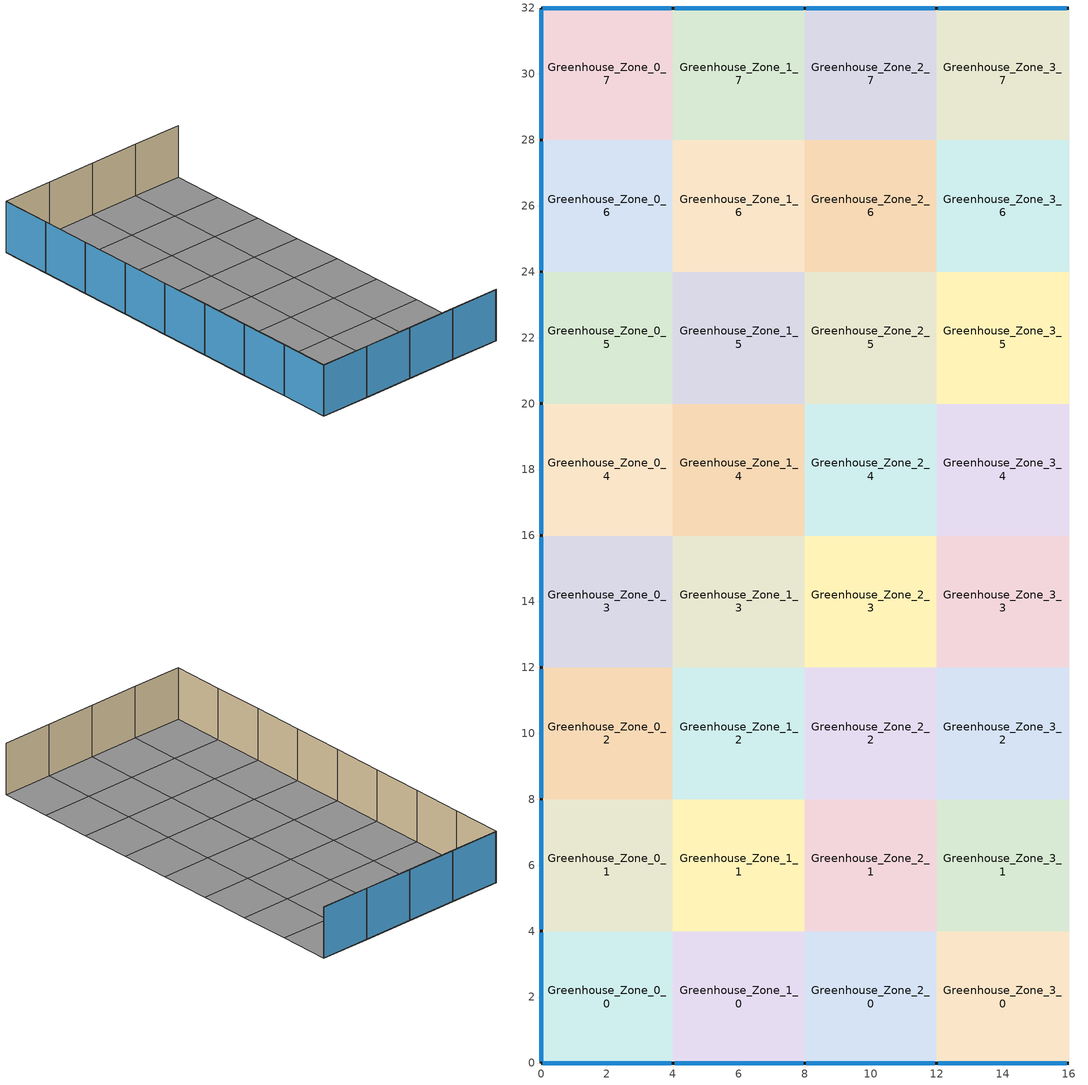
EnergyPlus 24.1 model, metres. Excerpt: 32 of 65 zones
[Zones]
Greenhouse_Zone_0_0
 floor ground (Floor Construction): 0,0 0,4 4,4 4,0 z0
 wall outside (Wall Construction): 0,4 0,0 4,0 z0:4
 window (Window Construction Main): 0,3.95 0,0.05 / 0.05,0 3.95,0 z0.05:3.95
Greenhouse_Zone_0_1
 floor ground (Floor Construction): 0,4 0,8 4,8 4,4 z0
 wall outside (Wall Construction): 0,8 0,4 z0:4
 window (Window Construction Main): 0,7.95 0,4.05 z0.05:3.95
Greenhouse_Zone_0_2
 floor ground (Floor Construction): 0,8 0,12 4,12 4,8 z0
 wall outside (Wall Construction): 0,12 0,8 z0:4
 window (Window Construction Main): 0,11.95 0,8.05 z0.05:3.95
Greenhouse_Zone_0_3
 floor ground (Floor Construction): 0,12 0,16 4,16 4,12 z0
 wall outside (Wall Construction): 0,16 0,12 z0:4
 window (Window Construction Main): 0,15.95 0,12.05 z0.05:3.95
Greenhouse_Zone_0_4
 floor ground (Floor Construction): 0,16 0,20 4,20 4,16 z0
 wall outside (Wall Construction): 0,20 0,16 z0:4
 window (Window Construction Main): 0,19.95 0,16.05 z0.05:3.95
Greenhouse_Zone_0_5
 floor ground (Floor Construction): 0,20 0,24 4,24 4,20 z0
 wall outside (Wall Construction): 0,24 0,20 z0:4
 window (Window Construction Main): 0,23.95 0,20.05 z0.05:3.95
Greenhouse_Zone_0_6
 floor ground (Floor Construction): 0,24 0,28 4,28 4,24 z0
 wall outside (Wall Construction): 0,28 0,24 z0:4
 window (Window Construction Main): 0,27.95 0,24.05 z0.05:3.95
Greenhouse_Zone_0_7
 floor ground (Floor Construction): 0,28 0,32 4,32 4,28 z0
 wall outside (Wall Construction): 4,32 0,32 0,28 z0:4
 window (Window Construction Main): 0,31.95 0,28.05 / 3.95,32 0.05,32 z0.05:3.95
Greenhouse_Zone_1_0
 floor ground (Floor Construction): 4,0 4,4 8,4 8,0 z0
 wall outside (Wall Construction): 4,0 8,0 z0:4
 window (Window Construction Main): 4.05,0 7.95,0 z0.05:3.95
Greenhouse_Zone_1_1
 floor ground (Floor Construction): 4,4 4,8 8,8 8,4 z0
Greenhouse_Zone_1_2
 floor ground (Floor Construction): 4,8 4,12 8,12 8,8 z0
Greenhouse_Zone_1_3
 floor ground (Floor Construction): 4,12 4,16 8,16 8,12 z0
Greenhouse_Zone_1_4
 floor ground (Floor Construction): 4,16 4,20 8,20 8,16 z0
Greenhouse_Zone_1_5
 floor ground (Floor Construction): 4,20 4,24 8,24 8,20 z0
Greenhouse_Zone_1_6
 floor ground (Floor Construction): 4,24 4,28 8,28 8,24 z0
Greenhouse_Zone_1_7
 floor ground (Floor Construction): 4,28 4,32 8,32 8,28 z0
 wall outside (Wall Construction): 8,32 4,32 z0:4
 window (Window Construction Main): 7.95,32 4.05,32 z0.05:3.95
Greenhouse_Zone_2_0
 floor ground (Floor Construction): 8,0 8,4 12,4 12,0 z0
 wall outside (Wall Construction): 8,0 12,0 z0:4
 window (Window Construction Main): 8.05,0 11.95,0 z0.05:3.95
Greenhouse_Zone_2_1
 floor ground (Floor Construction): 8,4 8,8 12,8 12,4 z0
Greenhouse_Zone_2_2
 floor ground (Floor Construction): 8,8 8,12 12,12 12,8 z0
Greenhouse_Zone_2_3
 floor ground (Floor Construction): 8,12 8,16 12,16 12,12 z0
Greenhouse_Zone_2_4
 floor ground (Floor Construction): 8,16 8,20 12,20 12,16 z0
Greenhouse_Zone_2_5
 floor ground (Floor Construction): 8,20 8,24 12,24 12,20 z0
Greenhouse_Zone_2_6
 floor ground (Floor Construction): 8,24 8,28 12,28 12,24 z0
Greenhouse_Zone_2_7
 floor ground (Floor Construction): 8,28 8,32 12,32 12,28 z0
 wall outside (Wall Construction): 12,32 8,32 z0:4
 window (Window Construction Main): 11.95,32 8.05,32 z0.05:3.95
Greenhouse_Zone_3_0
 floor ground (Floor Construction): 12,0 12,4 16,4 16,0 z0
 wall outside (Wall Construction): 12,0 16,0 z0:4
 window (Window Construction Main): 12.05,0 15.95,0 z0.05:3.95
Greenhouse_Zone_3_1
 floor ground (Floor Construction): 12,4 12,8 16,8 16,4 z0
Greenhouse_Zone_3_2
 floor ground (Floor Construction): 12,8 12,12 16,12 16,8 z0
Greenhouse_Zone_3_3
 floor ground (Floor Construction): 12,12 12,16 16,16 16,12 z0
Greenhouse_Zone_3_4
 floor ground (Floor Construction): 12,16 12,20 16,20 16,16 z0
Greenhouse_Zone_3_5
 floor ground (Floor Construction): 12,20 12,24 16,24 16,20 z0
Greenhouse_Zone_3_6
 floor ground (Floor Construction): 12,24 12,28 16,28 16,24 z0
Greenhouse_Zone_3_7
 floor ground (Floor Construction): 12,28 12,32 16,32 16,28 z0
 wall outside (Wall Construction): 16,32 12,32 z0:4
 window (Window Construction Main): 15.95,32 12.05,32 z0.05:3.95
[Building]
Building 1
[Material] Roughness=Smooth; Thermal Absorptance=0.9; Solar Absorptance=0.7; Visible Absorptance=0.7
Name | Thickness {m} | Conductivity {W/m-K} | Density {kg/m3} | Specific Heat {J/kg-K}
Floor Material | 0.1 | 1.3 | 2300 | 1400
Wall Material | 0.2 | 50 | 7850 | 500
[WindowMaterial:SimpleGlazingSystem]
Window Material: U-Factor {W/m2-K}=5.8; Solar Heat Gain Coefficient=0.1; Visible Transmittance=0.8
[Construction]
Floor Construction: Floor Material
Wall Construction: Wall Material
Window Construction Main: Window Material
[Zone] Multiplier=1; Part of Total Floor Area=Yes
Greenhouse_Zone_0_0; Greenhouse_Zone_0_1; Greenhouse_Zone_0_2; Greenhouse_Zone_0_3; Greenhouse_Zone_0_4; Greenhouse_Zone_0_5; Greenhouse_Zone_0_6; Greenhouse_Zone_0_7; Greenhouse_Zone_1_0; Greenhouse_Zone_1_1; Greenhouse_Zone_1_2; Greenhouse_Zone_1_3; Greenhouse_Zone_1_4; Greenhouse_Zone_1_5; Greenhouse_Zone_1_6; Greenhouse_Zone_1_7; Greenhouse_Zone_2_0; Greenhouse_Zone_2_1; Greenhouse_Zone_2_2; Greenhouse_Zone_2_3; Greenhouse_Zone_2_4; Greenhouse_Zone_2_5; Greenhouse_Zone_2_6; Greenhouse_Zone_2_7; Greenhouse_Zone_3_0; Greenhouse_Zone_3_1; Greenhouse_Zone_3_2; Greenhouse_Zone_3_3; Greenhouse_Zone_3_4; Greenhouse_Zone_3_5; Greenhouse_Zone_3_6; Greenhouse_Zone_3_7
[Space]
Name | Zone | Space Type
Greenhouse_Space_0_0 | Greenhouse_Zone_0_0 | Greenhouse_Type_0_0
Greenhouse_Space_0_1 | Greenhouse_Zone_0_1 | Greenhouse_Type_0_1
Greenhouse_Space_0_2 | Greenhouse_Zone_0_2 | Greenhouse_Type_0_2
Greenhouse_Space_0_3 | Greenhouse_Zone_0_3 | Greenhouse_Type_0_3
Greenhouse_Space_0_4 | Greenhouse_Zone_0_4 | Greenhouse_Type_0_4
Greenhouse_Space_0_5 | Greenhouse_Zone_0_5 | Greenhouse_Type_0_5
Greenhouse_Space_0_6 | Greenhouse_Zone_0_6 | Greenhouse_Type_0_6
Greenhouse_Space_0_7 | Greenhouse_Zone_0_7 | Greenhouse_Type_0_7
Greenhouse_Space_1_0 | Greenhouse_Zone_1_0 | Greenhouse_Type_1_0
Greenhouse_Space_1_1 | Greenhouse_Zone_1_1 | Greenhouse_Type_1_1
Greenhouse_Space_1_2 | Greenhouse_Zone_1_2 | Greenhouse_Type_1_2
Greenhouse_Space_1_3 | Greenhouse_Zone_1_3 | Greenhouse_Type_1_3
Greenhouse_Space_1_4 | Greenhouse_Zone_1_4 | Greenhouse_Type_1_4
Greenhouse_Space_1_5 | Greenhouse_Zone_1_5 | Greenhouse_Type_1_5
Greenhouse_Space_1_6 | Greenhouse_Zone_1_6 | Greenhouse_Type_1_6
Greenhouse_Space_1_7 | Greenhouse_Zone_1_7 | Greenhouse_Type_1_7
Greenhouse_Space_2_0 | Greenhouse_Zone_2_0 | Greenhouse_Type_2_0
Greenhouse_Space_2_1 | Greenhouse_Zone_2_1 | Greenhouse_Type_2_1
Greenhouse_Space_2_2 | Greenhouse_Zone_2_2 | Greenhouse_Type_2_2
Greenhouse_Space_2_3 | Greenhouse_Zone_2_3 | Greenhouse_Type_2_3
Greenhouse_Space_2_4 | Greenhouse_Zone_2_4 | Greenhouse_Type_2_4
Greenhouse_Space_2_5 | Greenhouse_Zone_2_5 | Greenhouse_Type_2_5
Greenhouse_Space_2_6 | Greenhouse_Zone_2_6 | Greenhouse_Type_2_6
Greenhouse_Space_2_7 | Greenhouse_Zone_2_7 | Greenhouse_Type_2_7
Greenhouse_Space_3_0 | Greenhouse_Zone_3_0 | Greenhouse_Type_3_0
Greenhouse_Space_3_1 | Greenhouse_Zone_3_1 | Greenhouse_Type_3_1
Greenhouse_Space_3_2 | Greenhouse_Zone_3_2 | Greenhouse_Type_3_2
Greenhouse_Space_3_3 | Greenhouse_Zone_3_3 | Greenhouse_Type_3_3
Greenhouse_Space_3_4 | Greenhouse_Zone_3_4 | Greenhouse_Type_3_4
Greenhouse_Space_3_5 | Greenhouse_Zone_3_5 | Greenhouse_Type_3_5
Greenhouse_Space_3_6 | Greenhouse_Zone_3_6 | Greenhouse_Type_3_6
Greenhouse_Space_3_7 | Greenhouse_Zone_3_7 | Greenhouse_Type_3_7
[SpaceList]
Greenhouse_Type_0_0: Greenhouse_Space_0_0
Greenhouse_Type_0_1: Greenhouse_Space_0_1
Greenhouse_Type_0_2: Greenhouse_Space_0_2
Greenhouse_Type_0_3: Greenhouse_Space_0_3
Greenhouse_Type_0_4: Greenhouse_Space_0_4
Greenhouse_Type_0_5: Greenhouse_Space_0_5
Greenhouse_Type_0_6: Greenhouse_Space_0_6
Greenhouse_Type_0_7: Greenhouse_Space_0_7
Greenhouse_Type_1_0: Greenhouse_Space_1_0
Greenhouse_Type_1_1: Greenhouse_Space_1_1
Greenhouse_Type_1_2: Greenhouse_Space_1_2
Greenhouse_Type_1_3: Greenhouse_Space_1_3
Greenhouse_Type_1_4: Greenhouse_Space_1_4
Greenhouse_Type_1_5: Greenhouse_Space_1_5
Greenhouse_Type_1_6: Greenhouse_Space_1_6
Greenhouse_Type_1_7: Greenhouse_Space_1_7
Greenhouse_Type_2_0: Greenhouse_Space_2_0
Greenhouse_Type_2_1: Greenhouse_Space_2_1
Greenhouse_Type_2_2: Greenhouse_Space_2_2
Greenhouse_Type_2_3: Greenhouse_Space_2_3
Greenhouse_Type_2_4: Greenhouse_Space_2_4
Greenhouse_Type_2_5: Greenhouse_Space_2_5
Greenhouse_Type_2_6: Greenhouse_Space_2_6
Greenhouse_Type_2_7: Greenhouse_Space_2_7
Greenhouse_Type_3_0: Greenhouse_Space_3_0
Greenhouse_Type_3_1: Greenhouse_Space_3_1
Greenhouse_Type_3_2: Greenhouse_Space_3_2
Greenhouse_Type_3_3: Greenhouse_Space_3_3
Greenhouse_Type_3_4: Greenhouse_Space_3_4
Greenhouse_Type_3_5: Greenhouse_Space_3_5
Greenhouse_Type_3_6: Greenhouse_Space_3_6
Greenhouse_Type_3_7: Greenhouse_Space_3_7
[ZoneMixing] Schedule=Always On Continuous; Design Flow Rate Calculation Method=Flow/Zone; Design Flow Rate {m3/s}=0.1
Name | Zone or Space | Source Zone or Space
Air Mixing from Zone (0&#44 0) to (0&#44 1) | Greenhouse_Zone_0_0 | Greenhouse_Zone_0_1
Air Mixing from Zone (0&#44 0) to (1&#44 0) | Greenhouse_Zone_0_0 | Greenhouse_Zone_1_0
Air Mixing from Zone (0&#44 1) to (0&#44 0) | Greenhouse_Zone_0_1 | Greenhouse_Zone_0_0
Air Mixing from Zone (0&#44 1) to (0&#44 2) | Greenhouse_Zone_0_1 | Greenhouse_Zone_0_2
Air Mixing from Zone (0&#44 1) to (1&#44 1) | Greenhouse_Zone_0_1 | Greenhouse_Zone_1_1
Air Mixing from Zone (0&#44 2) to (0&#44 1) | Greenhouse_Zone_0_2 | Greenhouse_Zone_0_1
Air Mixing from Zone (0&#44 2) to (0&#44 3) | Greenhouse_Zone_0_2 | Greenhouse_Zone_0_3
Air Mixing from Zone (0&#44 2) to (1&#44 2) | Greenhouse_Zone_0_2 | Greenhouse_Zone_1_2
Air Mixing from Zone (0&#44 3) to (0&#44 2) | Greenhouse_Zone_0_3 | Greenhouse_Zone_0_2
Air Mixing from Zone (0&#44 3) to (0&#44 4) | Greenhouse_Zone_0_3 | Greenhouse_Zone_0_4
Air Mixing from Zone (0&#44 3) to (1&#44 3) | Greenhouse_Zone_0_3 | Greenhouse_Zone_1_3
Air Mixing from Zone (0&#44 4) to (0&#44 3) | Greenhouse_Zone_0_4 | Greenhouse_Zone_0_3
Air Mixing from Zone (0&#44 4) to (0&#44 5) | Greenhouse_Zone_0_4 | Greenhouse_Zone_0_5
Air Mixing from Zone (0&#44 4) to (1&#44 4) | Greenhouse_Zone_0_4 | Greenhouse_Zone_1_4
Air Mixing from Zone (0&#44 5) to (0&#44 4) | Greenhouse_Zone_0_5 | Greenhouse_Zone_0_4
Air Mixing from Zone (0&#44 5) to (0&#44 6) | Greenhouse_Zone_0_5 | Greenhouse_Zone_0_6
Air Mixing from Zone (0&#44 5) to (1&#44 5) | Greenhouse_Zone_0_5 | Greenhouse_Zone_1_5
Air Mixing from Zone (0&#44 6) to (0&#44 5) | Greenhouse_Zone_0_6 | Greenhouse_Zone_0_5
Air Mixing from Zone (0&#44 6) to (0&#44 7) | Greenhouse_Zone_0_6 | Greenhouse_Zone_0_7
Air Mixing from Zone (0&#44 6) to (1&#44 6) | Greenhouse_Zone_0_6 | Greenhouse_Zone_1_6
Air Mixing from Zone (0&#44 7) to (0&#44 6) | Greenhouse_Zone_0_7 | Greenhouse_Zone_0_6
Air Mixing from Zone (0&#44 7) to (1&#44 7) | Greenhouse_Zone_0_7 | Greenhouse_Zone_1_7
Air Mixing from Zone (1&#44 0) to (0&#44 0) | Greenhouse_Zone_1_0 | Greenhouse_Zone_0_0
Air Mixing from Zone (1&#44 0) to (1&#44 1) | Greenhouse_Zone_1_0 | Greenhouse_Zone_1_1
Air Mixing from Zone (1&#44 0) to (2&#44 0) | Greenhouse_Zone_1_0 | Greenhouse_Zone_2_0
Air Mixing from Zone (1&#44 1) to (0&#44 1) | Greenhouse_Zone_1_1 | Greenhouse_Zone_0_1
Air Mixing from Zone (1&#44 1) to (1&#44 0) | Greenhouse_Zone_1_1 | Greenhouse_Zone_1_0
Air Mixing from Zone (1&#44 1) to (1&#44 2) | Greenhouse_Zone_1_1 | Greenhouse_Zone_1_2
Air Mixing from Zone (1&#44 1) to (2&#44 1) | Greenhouse_Zone_1_1 | Greenhouse_Zone_2_1
Air Mixing from Zone (1&#44 2) to (0&#44 2) | Greenhouse_Zone_1_2 | Greenhouse_Zone_0_2
Air Mixing from Zone (1&#44 2) to (1&#44 1) | Greenhouse_Zone_1_2 | Greenhouse_Zone_1_1
Air Mixing from Zone (1&#44 2) to (1&#44 3) | Greenhouse_Zone_1_2 | Greenhouse_Zone_1_3
Air Mixing from Zone (1&#44 2) to (2&#44 2) | Greenhouse_Zone_1_2 | Greenhouse_Zone_2_2
Air Mixing from Zone (1&#44 3) to (0&#44 3) | Greenhouse_Zone_1_3 | Greenhouse_Zone_0_3
Air Mixing from Zone (1&#44 3) to (1&#44 2) | Greenhouse_Zone_1_3 | Greenhouse_Zone_1_2
Air Mixing from Zone (1&#44 3) to (1&#44 4) | Greenhouse_Zone_1_3 | Greenhouse_Zone_1_4
Air Mixing from Zone (1&#44 3) to (2&#44 3) | Greenhouse_Zone_1_3 | Greenhouse_Zone_2_3
Air Mixing from Zone (1&#44 4) to (0&#44 4) | Greenhouse_Zone_1_4 | Greenhouse_Zone_0_4
Air Mixing from Zone (1&#44 4) to (1&#44 3) | Greenhouse_Zone_1_4 | Greenhouse_Zone_1_3
Air Mixing from Zone (1&#44 4) to (1&#44 5) | Greenhouse_Zone_1_4 | Greenhouse_Zone_1_5
Air Mixing from Zone (1&#44 4) to (2&#44 4) | Greenhouse_Zone_1_4 | Greenhouse_Zone_2_4
Air Mixing from Zone (1&#44 5) to (0&#44 5) | Greenhouse_Zone_1_5 | Greenhouse_Zone_0_5
Air Mixing from Zone (1&#44 5) to (1&#44 4) | Greenhouse_Zone_1_5 | Greenhouse_Zone_1_4
Air Mixing from Zone (1&#44 5) to (1&#44 6) | Greenhouse_Zone_1_5 | Greenhouse_Zone_1_6
Air Mixing from Zone (1&#44 5) to (2&#44 5) | Greenhouse_Zone_1_5 | Greenhouse_Zone_2_5
Air Mixing from Zone (1&#44 6) to (0&#44 6) | Greenhouse_Zone_1_6 | Greenhouse_Zone_0_6
Air Mixing from Zone (1&#44 6) to (1&#44 5) | Greenhouse_Zone_1_6 | Greenhouse_Zone_1_5
Air Mixing from Zone (1&#44 6) to (1&#44 7) | Greenhouse_Zone_1_6 | Greenhouse_Zone_1_7
Air Mixing from Zone (1&#44 6) to (2&#44 6) | Greenhouse_Zone_1_6 | Greenhouse_Zone_2_6
Air Mixing from Zone (1&#44 7) to (0&#44 7) | Greenhouse_Zone_1_7 | Greenhouse_Zone_0_7
Air Mixing from Zone (1&#44 7) to (1&#44 6) | Greenhouse_Zone_1_7 | Greenhouse_Zone_1_6
Air Mixing from Zone (1&#44 7) to (2&#44 7) | Greenhouse_Zone_1_7 | Greenhouse_Zone_2_7
Air Mixing from Zone (2&#44 0) to (1&#44 0) | Greenhouse_Zone_2_0 | Greenhouse_Zone_1_0
Air Mixing from Zone (2&#44 0) to (2&#44 1) | Greenhouse_Zone_2_0 | Greenhouse_Zone_2_1
Air Mixing from Zone (2&#44 0) to (3&#44 0) | Greenhouse_Zone_2_0 | Greenhouse_Zone_3_0
Air Mixing from Zone (2&#44 1) to (1&#44 1) | Greenhouse_Zone_2_1 | Greenhouse_Zone_1_1
Air Mixing from Zone (2&#44 1) to (2&#44 0) | Greenhouse_Zone_2_1 | Greenhouse_Zone_2_0
Air Mixing from Zone (2&#44 1) to (2&#44 2) | Greenhouse_Zone_2_1 | Greenhouse_Zone_2_2
Air Mixing from Zone (2&#44 1) to (3&#44 1) | Greenhouse_Zone_2_1 | Greenhouse_Zone_3_1
Air Mixing from Zone (2&#44 2) to (1&#44 2) | Greenhouse_Zone_2_2 | Greenhouse_Zone_1_2
Air Mixing from Zone (2&#44 2) to (2&#44 1) | Greenhouse_Zone_2_2 | Greenhouse_Zone_2_1
Air Mixing from Zone (2&#44 2) to (2&#44 3) | Greenhouse_Zone_2_2 | Greenhouse_Zone_2_3
Air Mixing from Zone (2&#44 2) to (3&#44 2) | Greenhouse_Zone_2_2 | Greenhouse_Zone_3_2
Air Mixing from Zone (2&#44 3) to (1&#44 3) | Greenhouse_Zone_2_3 | Greenhouse_Zone_1_3
Air Mixing from Zone (2&#44 3) to (2&#44 2) | Greenhouse_Zone_2_3 | Greenhouse_Zone_2_2
Air Mixing from Zone (2&#44 3) to (2&#44 4) | Greenhouse_Zone_2_3 | Greenhouse_Zone_2_4
Air Mixing from Zone (2&#44 3) to (3&#44 3) | Greenhouse_Zone_2_3 | Greenhouse_Zone_3_3
Air Mixing from Zone (2&#44 4) to (1&#44 4) | Greenhouse_Zone_2_4 | Greenhouse_Zone_1_4
Air Mixing from Zone (2&#44 4) to (2&#44 3) | Greenhouse_Zone_2_4 | Greenhouse_Zone_2_3
Air Mixing from Zone (2&#44 4) to (2&#44 5) | Greenhouse_Zone_2_4 | Greenhouse_Zone_2_5
Air Mixing from Zone (2&#44 4) to (3&#44 4) | Greenhouse_Zone_2_4 | Greenhouse_Zone_3_4
Air Mixing from Zone (2&#44 5) to (1&#44 5) | Greenhouse_Zone_2_5 | Greenhouse_Zone_1_5
Air Mixing from Zone (2&#44 5) to (2&#44 4) | Greenhouse_Zone_2_5 | Greenhouse_Zone_2_4
Air Mixing from Zone (2&#44 5) to (2&#44 6) | Greenhouse_Zone_2_5 | Greenhouse_Zone_2_6
Air Mixing from Zone (2&#44 5) to (3&#44 5) | Greenhouse_Zone_2_5 | Greenhouse_Zone_3_5
Air Mixing from Zone (2&#44 6) to (1&#44 6) | Greenhouse_Zone_2_6 | Greenhouse_Zone_1_6
Air Mixing from Zone (2&#44 6) to (2&#44 5) | Greenhouse_Zone_2_6 | Greenhouse_Zone_2_5
Air Mixing from Zone (2&#44 6) to (2&#44 7) | Greenhouse_Zone_2_6 | Greenhouse_Zone_2_7
Air Mixing from Zone (2&#44 6) to (3&#44 6) | Greenhouse_Zone_2_6 | Greenhouse_Zone_3_6
Air Mixing from Zone (2&#44 7) to (1&#44 7) | Greenhouse_Zone_2_7 | Greenhouse_Zone_1_7
Air Mixing from Zone (2&#44 7) to (2&#44 6) | Greenhouse_Zone_2_7 | Greenhouse_Zone_2_6
Air Mixing from Zone (2&#44 7) to (3&#44 7) | Greenhouse_Zone_2_7 | Greenhouse_Zone_3_7
Air Mixing from Zone (3&#44 0) to (2&#44 0) | Greenhouse_Zone_3_0 | Greenhouse_Zone_2_0
Air Mixing from Zone (3&#44 0) to (3&#44 1) | Greenhouse_Zone_3_0 | Greenhouse_Zone_3_1
Air Mixing from Zone (3&#44 0) to (4&#44 0) | Greenhouse_Zone_3_0 | Greenhouse_Zone_4_0
Air Mixing from Zone (3&#44 1) to (2&#44 1) | Greenhouse_Zone_3_1 | Greenhouse_Zone_2_1
Air Mixing from Zone (3&#44 1) to (3&#44 0) | Greenhouse_Zone_3_1 | Greenhouse_Zone_3_0
Air Mixing from Zone (3&#44 1) to (3&#44 2) | Greenhouse_Zone_3_1 | Greenhouse_Zone_3_2
Air Mixing from Zone (3&#44 1) to (4&#44 1) | Greenhouse_Zone_3_1 | Greenhouse_Zone_4_1
Air Mixing from Zone (3&#44 2) to (2&#44 2) | Greenhouse_Zone_3_2 | Greenhouse_Zone_2_2
Air Mixing from Zone (3&#44 2) to (3&#44 1) | Greenhouse_Zone_3_2 | Greenhouse_Zone_3_1
Air Mixing from Zone (3&#44 2) to (3&#44 3) | Greenhouse_Zone_3_2 | Greenhouse_Zone_3_3
Air Mixing from Zone (3&#44 2) to (4&#44 2) | Greenhouse_Zone_3_2 | Greenhouse_Zone_4_2
Air Mixing from Zone (3&#44 3) to (2&#44 3) | Greenhouse_Zone_3_3 | Greenhouse_Zone_2_3
Air Mixing from Zone (3&#44 3) to (3&#44 2) | Greenhouse_Zone_3_3 | Greenhouse_Zone_3_2
Air Mixing from Zone (3&#44 3) to (3&#44 4) | Greenhouse_Zone_3_3 | Greenhouse_Zone_3_4
Air Mixing from Zone (3&#44 3) to (4&#44 3) | Greenhouse_Zone_3_3 | Greenhouse_Zone_4_3
Air Mixing from Zone (3&#44 4) to (2&#44 4) | Greenhouse_Zone_3_4 | Greenhouse_Zone_2_4
Air Mixing from Zone (3&#44 4) to (3&#44 3) | Greenhouse_Zone_3_4 | Greenhouse_Zone_3_3
Air Mixing from Zone (3&#44 4) to (3&#44 5) | Greenhouse_Zone_3_4 | Greenhouse_Zone_3_5
Air Mixing from Zone (3&#44 4) to (4&#44 4) | Greenhouse_Zone_3_4 | Greenhouse_Zone_4_4
Air Mixing from Zone (3&#44 5) to (2&#44 5) | Greenhouse_Zone_3_5 | Greenhouse_Zone_2_5
Air Mixing from Zone (3&#44 5) to (3&#44 4) | Greenhouse_Zone_3_5 | Greenhouse_Zone_3_4
Air Mixing from Zone (3&#44 5) to (3&#44 6) | Greenhouse_Zone_3_5 | Greenhouse_Zone_3_6
Air Mixing from Zone (3&#44 5) to (4&#44 5) | Greenhouse_Zone_3_5 | Greenhouse_Zone_4_5
Air Mixing from Zone (3&#44 6) to (2&#44 6) | Greenhouse_Zone_3_6 | Greenhouse_Zone_2_6
Air Mixing from Zone (3&#44 6) to (3&#44 5) | Greenhouse_Zone_3_6 | Greenhouse_Zone_3_5
Air Mixing from Zone (3&#44 6) to (3&#44 7) | Greenhouse_Zone_3_6 | Greenhouse_Zone_3_7
Air Mixing from Zone (3&#44 6) to (4&#44 6) | Greenhouse_Zone_3_6 | Greenhouse_Zone_4_6
Air Mixing from Zone (3&#44 7) to (2&#44 7) | Greenhouse_Zone_3_7 | Greenhouse_Zone_2_7
Air Mixing from Zone (3&#44 7) to (3&#44 6) | Greenhouse_Zone_3_7 | Greenhouse_Zone_3_6
Air Mixing from Zone (3&#44 7) to (4&#44 7) | Greenhouse_Zone_3_7 | Greenhouse_Zone_4_7
Air Mixing from Zone (4&#44 0) to (3&#44 0) | Greenhouse_Zone_4_0 | Greenhouse_Zone_3_0
Air Mixing from Zone (4&#44 1) to (3&#44 1) | Greenhouse_Zone_4_1 | Greenhouse_Zone_3_1
Air Mixing from Zone (4&#44 2) to (3&#44 2) | Greenhouse_Zone_4_2 | Greenhouse_Zone_3_2
Air Mixing from Zone (4&#44 3) to (3&#44 3) | Greenhouse_Zone_4_3 | Greenhouse_Zone_3_3
Air Mixing from Zone (4&#44 4) to (3&#44 4) | Greenhouse_Zone_4_4 | Greenhouse_Zone_3_4
Air Mixing from Zone (4&#44 5) to (3&#44 5) | Greenhouse_Zone_4_5 | Greenhouse_Zone_3_5
Air Mixing from Zone (4&#44 6) to (3&#44 6) | Greenhouse_Zone_4_6 | Greenhouse_Zone_3_6
Air Mixing from Zone (4&#44 7) to (3&#44 7) | Greenhouse_Zone_4_7 | Greenhouse_Zone_3_7
[Schedule:Constant]
Always On Continuous: Hourly Value=1
